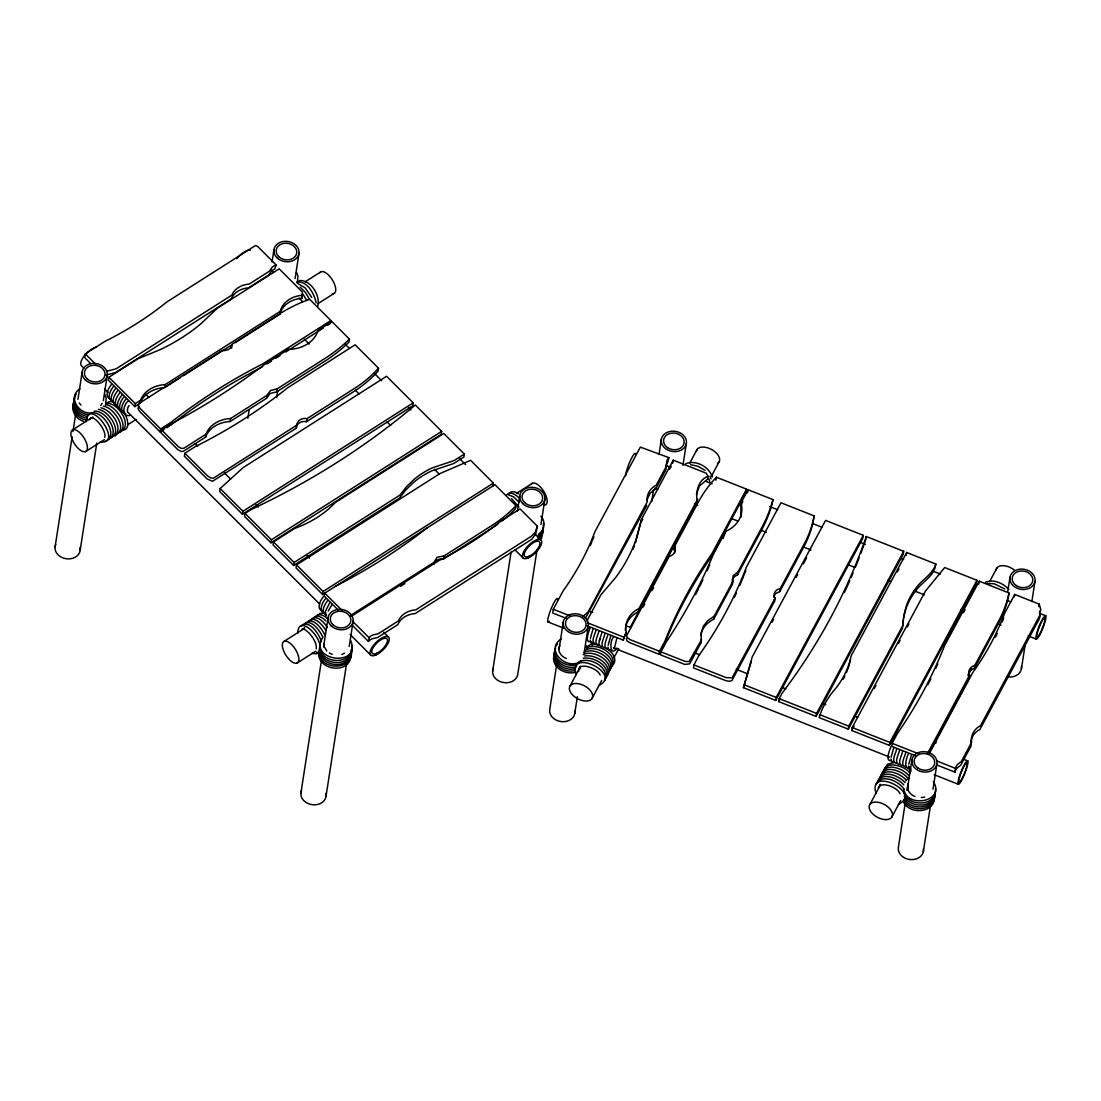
<?xml version="1.0" encoding="UTF-8"?>
<svg xmlns="http://www.w3.org/2000/svg" width="1101" height="1101" viewBox="0 0 1101 1101"><rect width="100%" height="100%" fill="white"/><g stroke="black" fill="none" stroke-linecap="round" stroke-linejoin="round"><path stroke-width="1.5" d="M553.652 656.829C552.303 668.142 565.914 675.133 575.672 672.216M554.821 649.26C553.486 660.572 567.084 667.564 576.841 664.646M907.21 790.394L908.064 785.357M104.788 437.276C106.756 429.129 91.3 411.98 89.676 419.66M316.235 648.778C317.762 640.479 304.44 626.18 301.688 629.524M235.146 342.741L279.764 314.336C282.338 304.564 292.247 298.77 301.894 298.357L301.935 295.054M301.894 298.357L302.403 292.068L279.172 268.837L217.31 308.225L200.643 324.011A212.906 170.696 8.8 0 1 160.842 349.361L137.845 358.816L108.903 377.244L108.435 380.23L134.817 406.627L138.726 404.136M903.219 620.262L902.916 625.313L848.747 726.151L848.293 729.137L819.116 717.604C822.323 707.227 827.993 696.933 835.425 688.758A116.747 93.613 8.8 0 0 849.422 662.706L851.279 655.577L906.66 552.482L935.822 564.029C934.405 576.649 921.661 581.879 915.192 591.54A91.92 73.698 8.8 0 0 905.889 608.853L903.439 618.335M590.246 640.121L591.058 642.819L593.769 642.778M607.958 647.127L608.77 649.824L611.482 649.783M890.929 759.071L891.741 761.768L894.452 761.727M908.642 766.076L909.165 768.457L910.94 769.186M625.354 630.281C625.327 622.079 631.272 615.142 638.36 611.688L697.25 502.056C695.722 492.34 697.456 480.545 707.971 476.238L706.181 473.182L673.248 460.149L641.622 519.053L635.965 539.71A212.906 170.696 8.8 0 1 615.61 577.612L600.981 594.719L586.957 620.826M296.375 428.124C296.375 423.018 302.087 420.678 306.463 421.697L354.082 391.378A141.011 113.059 8.8 0 0 378.042 371.188L378.524 368.216L355.141 344.819L287.416 387.951A569.547 456.654 8.8 0 1 195.345 446.579L184.872 453.24L184.404 456.227L207.167 478.963L212.493 481.288L296.375 428.124C295.632 422.068 300.958 417.073 306.931 418.71L354.536 388.392A141.011 113.059 8.8 0 0 378.51 368.202M696.382 494.528L699.562 485.871L707.516 479.238L707.971 476.238M55.05 547.183L72.157 436.725M72.941 431.633L75.57 414.637M77.937 399.346L82.148 372.152M106.013 375.056L115.564 372.523L231.21 298.894C234.086 292.054 241.436 288.352 248.551 287.856L268.795 274.975L271.438 271.121A12.675 10.157 8.8 0 1 274.796 269.002L276.158 264.956L257.717 246.5L255.57 245.468L166.774 302.018A372.537 298.688 8.8 0 1 104.829 341.448L85.3 353.889L84.722 357.632L90.475 363.385M80.194 550.156L96.778 443.084M103.343 400.599L107.292 375.111M134.817 406.627L135.285 403.627L140.501 400.31C144.259 390.36 154.938 385.089 165.095 384.648L280.232 311.335C282.792 301.578 292.715 295.784 302.348 295.357M140.501 400.31L140.033 403.296C143.791 393.36 154.484 388.075 164.627 387.635L165.095 384.648M138.63 406.352L137.983 408.595L139.469 411.237L160.14 431.95L160.608 428.963L171.068 422.289A625.354 501.395 8.8 0 1 263.139 363.66L330.878 320.542L309.601 299.266A154.112 123.56 8.8 0 0 279.874 313.702L232.27 344.035C231.912 348.907 226.517 351.205 222.182 350.448L138.809 403.599L138.451 405.595L139.923 408.251L160.608 428.963M161.654 430.009L161.2 433.01L177.839 449.662L181.307 451.52L183.482 451.204L205.488 437.193C209.245 427.243 219.939 421.972 230.081 421.532L266.566 398.301L270.034 393.511L276.654 391.873L324.272 361.568A185.395 148.649 8.8 0 0 349.003 342.136L349.471 339.149L331.924 321.602L318.051 330.438C314.239 342.975 300.766 349.389 288.407 349.32L264.199 364.72A757.777 607.573 8.8 0 1 172.128 423.348L161.654 430.009L178.307 446.662L181.252 448.424L183.936 448.217L205.956 434.207C209.713 424.257 220.393 418.972 230.549 418.545L267.034 395.314L270.488 390.511L277.122 388.887L324.726 358.568A185.395 148.649 8.8 0 0 349.457 339.136M205.488 437.193L205.956 434.207M230.081 421.532L230.549 418.545M220.145 488.514L219.677 491.5L242.44 514.277L412.71 405.87L413.178 402.87L386.589 376.281L243.197 467.567L220.145 488.514L242.908 511.291L242.44 514.277M247.849 418.311L249.156 409.806M272.043 261.969L273.888 250.065M245.014 513.396L244.546 516.383L270.929 542.779L441.198 434.358L441.666 431.372L415.283 404.989A822.956 659.829 8.8 0 1 250.904 509.68L245.014 513.396L271.397 539.779L270.929 542.779M266.566 398.301L267.034 395.314M279.764 314.336L280.232 311.335M276.654 391.873L277.122 388.887M276.681 397.475L277.727 390.676M295.096 278.525L299.032 253.037M273.502 541.898L273.034 544.885L293.623 565.474L399.525 498.037L405.952 489.78L413.481 482.486A91.92 73.698 8.8 0 1 431.661 470.911L453.763 463.507L463.893 457.053L464.347 454.066L443.772 433.477L335.502 502.428L329.832 507.905A116.747 93.613 8.8 0 1 302.472 525.328L294.504 528.521L273.502 541.898L294.077 562.473L293.623 565.474M306.463 421.697L306.931 418.71M330.878 320.542L330.41 323.543L327.534 325.373M492.904 486.078L493.372 483.091L470.595 460.314L439.891 473.609L296.513 564.909L296.045 567.896L322.634 594.499L494.955 484.674L515.997 505.717L515.529 508.717A155.736 124.867 8.8 0 1 502.042 520.952M322.634 594.499L323.102 591.498L493.372 483.091M300.903 793.119L321.423 660.572M323.529 646.975L328.002 618.088M326.061 796.078L346.581 663.531M349.21 646.535L353.16 621.047M352.265 625.258L368.408 641.415L369.537 637.121A12.675 10.157 8.8 0 1 372.881 634.988L378.166 633.777L398.397 620.895C401.273 614.055 408.622 610.339 415.751 609.858L531.398 536.215L535.375 532.1L537.302 526.168L520.044 508.91L500.501 521.337A372.537 298.688 8.8 0 1 438.57 560.781L351.178 616.422M433.753 564.263C434.785 559.969 439.684 558.345 443.634 558.909L444.102 555.909L491.707 525.604A155.736 124.867 8.8 0 0 515.984 505.717M492.656 671.046L511.07 552.083M517.387 511.304L519.755 496M537.302 526.168L535.678 534.054L531.618 539.407L415.16 613.587C408.044 614.083 400.695 617.785 397.819 624.639L377.588 637.52L372.303 638.718A12.675 10.157 8.8 0 0 368.959 640.865L368.408 641.415M536.999 549.95L517.8 674.005A12.661 10.157 8.8 0 1 502.606 682.359A12.661 10.157 8.8 0 1 493.331 668.472M540.949 524.461L544.899 498.959M646.714 500.46L650.017 493.358L655.618 488.927L665.967 469.659L666.119 465.145A12.675 10.157 8.8 0 1 667.839 461.952L668.94 457.644L640.355 447.13L594.939 531.687A372.537 298.688 8.8 0 1 563.272 590.673L553.28 609.266L552.702 613.009L566.465 618.445M556.528 665.651L549.757 709.416A12.661 10.157 8.8 0 0 562.171 721.678A12.661 10.157 8.8 0 0 574.763 710.902M559.129 648.819L563.299 621.9M574.736 713.572L577.351 696.74M584.122 652.976L588.292 626.056A12.661 10.157 8.8 0 0 571.047 614.262A12.661 10.157 8.8 0 0 568.047 631.602A12.661 10.157 8.8 0 0 588.292 626.056M635.497 542.697L641.622 519.053M587.273 625.891L623.125 640.066L626.249 632.112C623.895 622.409 630.061 612.665 638.828 608.688L697.704 499.056M626.249 632.112L623.125 640.066M651.723 501.588L653.54 489.807M659.017 454.465L661.357 439.327M638.36 611.688L638.828 608.688M672.794 463.149L673.248 460.149M682.964 465.351L686.35 443.483A12.661 10.157 8.8 0 0 669.105 431.688A12.661 10.157 8.8 0 0 666.105 449.029A12.661 10.157 8.8 0 0 686.35 443.483M674.693 552.84L674.376 546.715L698.736 501.382A154.112 123.56 8.8 0 1 716.407 477.228L746.561 489.147L746.106 492.147L711.466 556.638A625.354 501.395 8.8 0 0 664.371 644.305L659.031 654.269L629.689 642.64L626.937 640.741L626.263 638.429M659.031 654.269L659.485 651.283L664.839 641.319A625.354 501.395 8.8 0 1 711.92 553.638L746.561 489.147M740.959 502.964C744.716 514.759 736.844 526.952 725.807 531.191L713.42 554.23A757.777 607.573 8.8 0 1 666.339 641.911L660.985 651.875L660.517 654.861L684.726 664.412L689.653 663.875L701.103 642.626L701.323 632.524L703.374 626.152L707.682 620.675L714.15 616.216L732.812 581.479L733.142 575.782L737.973 571.873L762.319 526.539A185.395 148.649 8.8 0 0 772.916 499.579L748.061 489.739L740.959 502.964L740.808 517.387M715.939 480.215L716.393 477.215M693.905 664.894L693.437 667.88L725.697 680.624L729.481 681.299L731.904 680.597L774.609 601.187L775.076 598.201C772.269 594.1 775.71 589.076 780.237 588.595L804.583 543.261A141.011 113.059 8.8 0 0 814.107 515.874L780.981 502.772L746.34 567.249A569.547 456.654 8.8 0 1 699.259 654.93L693.905 664.894L726.165 677.638L732.055 677.844L775.076 598.201M725.807 531.191L723.027 538.499M700.855 635.511C701.736 628.189 707.324 622.409 713.682 619.202L714.15 616.216M713.682 619.202L732.344 584.466L732.812 581.479M747.593 492.739L748.061 489.739M732.344 584.466L732.303 579.635L734.573 576.525L737.505 574.86L737.973 571.873M743.45 687.671L752.231 656.925L825.557 520.401L863.267 535.32L862.799 538.306L775.723 700.442L743.45 687.671L751.281 661.55M772.93 499.579L772.462 502.579A185.395 148.649 8.8 0 1 761.864 529.526L737.505 574.86M773.645 596.99L775.434 593.673L779.769 591.581L780.237 588.595M775.723 700.442L776.191 697.442L863.267 535.32M860.844 553.335A822.956 659.829 8.8 0 0 865.813 539.504L866.253 536.504L903.66 551.298L903.205 554.285L816.116 716.421L778.724 701.626L779.178 698.626L782.192 693.038A822.956 659.829 8.8 0 0 866.281 536.504M814.134 515.874L813.667 518.874A141.011 113.059 8.8 0 1 804.143 546.261L779.769 591.581M816.116 716.421L816.584 713.42L903.66 551.298M851.734 730.5L852.188 727.513L925.514 590.989L944.686 567.524L976.972 580.296L976.504 583.296L889.429 745.418L851.734 730.5L854.142 725.999M906.192 555.468L906.66 552.482M889.429 745.418L889.897 742.432L976.972 580.296M928.226 754.254L969.114 678.133C966.774 674.06 969.981 669.298 974.275 668.527L998.621 623.194A155.736 124.867 8.8 0 0 1008.571 595.971L1009.053 592.985L979.216 581.19L944.575 645.681A632.249 506.914 8.8 0 1 897.494 733.349L892.14 743.313L891.672 746.313L915.289 755.644M905.146 803.565L898.375 847.316A12.661 10.157 8.8 0 0 910.788 859.592A12.661 10.157 8.8 0 0 923.381 848.816M907.238 790.091L911.917 759.8M935.905 743.01L936.29 740.519M923.354 851.472L930.4 806.028M933.001 789.197L936.91 763.956A12.661 10.157 8.8 0 0 919.665 752.176A12.661 10.157 8.8 0 0 916.665 769.503A12.661 10.157 8.8 0 0 936.91 763.956M978.748 584.177L979.216 581.19M969.114 678.133L969.568 675.133C967.228 671.06 970.449 666.311 974.729 665.527L999.089 620.193A155.736 124.867 8.8 0 0 1009.039 592.985M936.497 764.837L954.966 772.131L955.709 767.686A12.675 10.157 8.8 0 1 957.416 764.493L961.324 761.465L971.674 742.198C970.284 735.385 974.509 728.656 980.537 725.683L1039.674 615.569L1040.762 609.335L1039.22 604.132L1014.737 594.444L1004.759 613.051A372.537 298.688 8.8 0 1 973.078 672.023L929.23 753.648M974.275 668.527L974.729 665.527M1007.635 592.379L1009.975 577.227M1014.351 596.935L1014.737 594.444M1021.411 668.899L1025.32 643.658M1031.843 601.573L1034.968 581.383A12.661 10.157 8.8 0 0 1017.723 569.602A12.661 10.157 8.8 0 0 1014.723 586.929A12.661 10.157 8.8 0 0 1034.968 581.383M1038.835 606.623L1039.22 604.132M231.609 348.109L231.816 347.021M590.397 638.236L593.026 628.96M599.536 640.988L600.045 638.552M608.11 645.255L610.752 635.979M891.081 757.185L893.723 747.909M908.793 764.19L911.435 754.914M850.536 659.76L848.954 665.692A116.747 93.613 8.8 0 1 847.77 669.174M954.966 772.131L955.131 771.429A12.675 10.157 8.8 0 1 956.838 768.237L960.746 765.195L971.096 745.941C969.706 739.129 973.931 732.399 979.959 729.426L1039.096 619.299L1040.184 615.913L1039.798 611.055M74.29 400.09C70.753 408.567 78.708 417.196 86.91 418.242M297.353 282.696L297.958 275.993L296.486 272.264M351.714 651.352C349.003 668.844 318.629 664.632 319.579 647.429M350.847 656.967C348.136 674.445 317.762 670.234 318.712 653.044M543.454 529.264L542.504 532.788L537.838 538.059M543.165 531.136L540.343 537.563M541.733 538.155L542.325 531.219M579.676 667.385L579.883 669.105M878.323 780.361C882.575 768.938 899.338 775.737 905.008 782.632M879.603 777.967C883.869 766.544 900.618 773.342 906.302 780.237M880.883 775.572C885.149 764.149 901.912 770.948 907.582 777.843M882.107 773.287C886.374 761.864 903.137 768.663 908.807 775.558M878.364 787.931C879.74 781.146 896.998 786.499 900.026 793.67M884.571 768.732L887.626 764.163L894.081 762.649M879.589 785.646L880.167 784.256M590.122 627.818C589.228 630.749 583.75 643.177 590.865 641.622M595.93 630.116C595.476 633.818 589.888 642.475 595.448 644.388M598.834 631.258C598.394 634.96 592.792 643.631 598.352 645.53M601.889 632.469C601.435 636.172 595.847 644.828 601.394 646.741M604.931 633.681C604.49 637.383 598.889 646.039 604.449 647.938M607.848 634.823C607.229 638.071 601.407 649.067 608.206 648.902M613.656 637.121C609.197 641.002 609.982 658.054 616.932 648.021M616.808 638.195L614.372 648.627L613.876 647.897M890.805 746.767C889.911 749.698 884.433 762.126 891.549 760.571M896.627 749.065C896.173 752.767 890.585 761.424 896.131 763.323M899.531 750.208C899.077 753.91 893.489 762.58 899.035 764.479M902.572 751.419C902.118 755.121 896.531 763.777 902.091 765.69M905.724 752.478C905.201 756.181 899.558 764.947 905.132 766.888M908.531 753.772C906.536 756.415 902.737 771.718 910.266 766.723M555.633 648.021C550.032 660.049 565.804 670.316 576.539 666.6M559.748 645.475C556.955 651.063 560.973 656.416 566.382 658.563M935.217 794.537C931.873 808.533 910.045 808.051 904.238 796.106M317.721 306.491C320.749 295.797 310.867 279.434 299.073 280.576M328.249 610.972L331.979 604.752M875.969 784.6C881.13 773.012 898.856 780.953 903.893 789.059M877.194 782.316C881.818 771.319 898.099 778.118 903.783 784.917M74.675 397.984C70.891 406.489 78.9 415.338 87.199 416.371M74.097 401.727C70.175 409.723 75.515 418.986 83.635 421.353M105.517 405.003L106.219 398.08L104.746 394.351M350.572 656.499C344.09 670.523 318.588 664.963 319.29 649.301M555.936 646.053L557.436 643.961M555.441 649.659C549.729 661.109 564.331 671.706 574.901 668.679M555.152 651.531C549.44 662.981 564.042 673.578 574.612 670.55M908.27 783.623C905.738 788.22 909.371 794.605 915 796.477M129.12 405.581C126.904 407.769 127.537 411.925 127.331 411.568M646.755 505.442L585.305 618.473M641.154 522.053L642.778 519.025M669.546 469.191L671.17 466.163M570.084 685.882L580.667 666.174M592.063 644.952L593.687 641.924M689.735 463.094L697.057 449.456M591.939 698.626A12.661 7.28 28.2 0 0 579.112 683.845A12.661 7.28 28.2 0 0 571.97 694.291A12.661 7.28 28.2 0 0 591.939 698.626L601.697 680.446M613.904 657.71L618.79 648.613M630.185 627.405L696.933 503.129M711.59 475.852L718.912 462.214M643.108 607.078L644.704 604.091M651.916 590.659L653.526 587.673M673.922 549.702L675.546 546.688M740.505 505.951L742.872 501.547M701.571 639.64L689.075 661.55L685.18 661.426L660.985 651.875M771.911 622.409L773.535 619.409M796.092 577.406L797.702 574.405M803.345 563.905L806.565 557.904M778.724 701.626L780.224 698.818M897.37 571.914L898.966 568.914M935.822 564.029C932.519 574.873 921.675 579.539 915.66 588.54A91.92 73.698 8.8 0 0 906.357 605.867L903.893 615.335L902.448 628.299L848.293 729.137M874.29 688.497L875.901 685.496M898.471 643.493L900.081 640.493M907.334 626.978L908.944 623.978M963.444 612.679L965.068 609.679M869.9 804.473L880.47 784.779M989.551 581.7L996.873 568.061M891.741 817.231A12.661 7.28 28.2 0 0 878.928 802.436A12.661 7.28 28.2 0 0 871.786 812.896A12.661 7.28 28.2 0 0 891.741 817.231L900.701 800.565M968.261 674.775L971.509 668.706M927.882 752.754L969.568 675.133M300.834 626.221C309.491 618.693 319.262 634.465 321.464 641.677M303.229 624.694C310.578 617.482 319.841 630.667 322.579 636.722M305.624 623.18C312.973 615.954 322.235 629.139 324.974 635.194M308.142 621.57C314.074 614.881 322.703 625.12 325.648 630.116M310.661 619.973C316.111 613.546 324.506 622.657 327.41 627.419M313.056 618.445C316.386 613.56 322.786 617.633 325.8 620.84M315.45 616.918C318.795 612.046 325.18 616.106 328.194 619.312M317.845 615.39L319.73 613.546L322.813 613.174M318.973 651.833L316.73 653.815L311.666 653.402M508.634 493.922C510.781 490.234 515.86 491.665 518.53 493.881M76.23 394.075C69.556 402.911 79.272 414.375 88.864 414.719M100.686 405.553L102.132 403.31M323.02 637.08C307.11 661.137 362.091 667.853 350.613 640.273M540.04 539.435L542.876 533.008L542.614 529.347M111.628 384.332C108.504 387.676 103.714 397.048 110.719 398.989M113.678 386.382C110.554 389.726 105.765 399.099 112.77 401.039M115.729 388.433C112.756 391.763 107.898 400.668 114.449 402.98M117.779 390.483C115.192 394.048 110.829 400.227 114.848 404.301M119.926 392.63C117.339 396.195 112.976 402.388 116.995 406.462M122.073 394.777C119.5 398.342 115.137 404.535 119.142 408.609M124.124 396.828C120.807 400.09 116.156 410.219 123.615 411.485M126.175 398.879C122.858 402.14 118.206 412.269 125.665 413.536M128.225 400.929C123.477 404.37 120.752 417.265 129.959 415.476M323.694 596.453C320.377 599.715 315.726 609.844 323.185 611.11M325.745 598.504C322.428 601.765 317.776 611.895 325.235 613.161M327.781 600.554C324.809 603.885 319.951 612.789 326.502 615.101M329.832 602.605L325.332 611.454L326.35 615.872M905.655 780.843L909.054 777.512M613.615 664.151C617.4 658.123 611.482 651.228 606.458 648.228M612.39 666.435C617.62 653.567 597.279 642.461 586.585 647.842M607.367 675.78C612.473 663.752 594.829 654.049 584.493 656.003M606.142 678.065C611.248 666.036 593.604 656.334 583.269 658.288M604.917 680.349C610.147 667.481 589.806 656.389 579.112 661.756M668.94 457.644L668.417 458.222A12.675 10.157 8.8 0 0 666.697 461.402L666.545 465.929L656.196 485.183C650.168 488.17 645.943 494.9 647.333 501.698L588.182 611.826L582.388 617.124M585.98 647.264L590.742 644.374L597.884 644.512M609.321 670.413C619.946 658.673 596.522 644.016 585.663 649.948M608.096 672.697C618.762 660.875 594.98 646.026 584.136 652.411M606.802 675.092C617.427 663.352 594.017 648.695 583.145 654.627M106.591 403.544L108.655 401.893L111.38 401.672M303.615 628.602L304.688 627.653M506.708 494.844C510.382 490.84 516.025 494.886 518.97 497.831M79.946 388.791C67.106 396.773 79.079 415.105 91.92 412.806M538.141 536.091L542.917 530.586L543.495 523.636M561.427 638.869C544.045 649.384 566.809 671.404 580.75 661.233M596.673 643.92L595.875 644.346M538.293 534.246C544.665 530.723 545.972 521.323 540.839 516.231M72.638 429.872L92.856 417.004M305.06 281.884L320.941 271.782M166.072 386.726L180.454 377.56M183.344 375.73L232.27 344.572M85.672 451.548A12.661 5.588 57.5 0 0 80.318 433.23A12.661 5.588 57.5 0 0 71.482 437.345A12.661 5.588 57.5 0 0 85.672 451.548L104.444 439.602M127.537 424.89L136.207 419.385M318.093 303.573L333.975 293.458M160.14 431.95L164.063 429.459M166.691 427.78L169.306 426.115M267.006 363.908L271.328 361.156M275.649 358.403L279.971 355.651M285.737 351.976L323.212 328.126M296.843 425.124L213.388 478.206L210.759 477.93L207.635 475.976L184.872 453.24M242.908 511.291L413.178 402.87M271.397 539.779L441.666 431.372M294.077 562.473L399.993 495.037L406.42 486.793L413.948 479.499A91.92 73.698 8.8 0 1 432.129 467.911L454.218 460.507L464.347 454.066M284.086 641.374L304.289 628.506M516.493 493.386L532.375 483.284M400.599 586.31L404.893 583.571M443.634 558.909L491.239 528.59A155.736 124.867 8.8 0 0 497.845 524.117M297.119 663.05A12.661 5.588 57.5 0 0 291.751 644.732A12.661 5.588 57.5 0 0 282.916 648.847A12.661 5.588 57.5 0 0 297.119 663.05L315.877 651.104M350.558 615.418L434 562.336L437.152 557.23L444.102 555.909M341.805 654.489L344.544 653.196M296.678 282.104C307.399 280.535 314.349 293.967 316.138 302.858M105.889 403.572C117.766 401.094 133.648 426.238 120.326 431.785M114.999 436.134C123.807 427.188 111.297 409.971 100.92 407.783M319.483 652.136L316.4 652.521M276.158 264.956L275.374 265.258A12.675 10.157 8.8 0 0 272.016 267.378L269.373 271.231L249.143 284.113C242.014 284.608 234.664 288.311 231.788 295.151L116.142 368.794L106.591 371.326M685.675 463.727C695.777 459.599 709.182 466.686 712.264 476.967M985.491 582.333C993.597 578.672 1003.121 583.379 1008.833 589.338M921.468 797.564L924.661 797.083M94.039 411.21C105.751 409.503 121.358 434 108.104 439.56M91.631 412.724C103.425 410.879 119.293 436.23 105.338 441.116M122.734 430.257C130.881 429.404 127.455 417.94 124.523 413.591M110.513 438.033C123.463 432.569 108.861 410.701 98.402 409.379M598.6 685.565C623.758 673.963 567.428 646.879 576.208 674.679M898.416 804.157C923.574 792.555 867.244 765.47 876.024 793.284M987.212 583.544L994.038 583.723L1004.841 588.98M105.82 404.659C116.472 405.581 131.487 429.459 117.174 433.23M103.425 406.186C113.967 407.356 128.803 430.078 115.165 434.854M508.056 494.679L513.74 496.936L519.094 502.235M690.616 464.677L698.006 466.287L705.025 470.375M86.621 420.114C79.533 419.027 72.597 412.861 73.148 405.237M297.366 283.26L305.142 287.856L311.748 297.49M100.232 441.886C124.619 445.492 88.699 394.901 86.236 421.724M665.857 465.475L670.647 467.375M705.755 481.261L712.141 483.793M769.613 506.515L777.581 509.68M812.703 523.567L822.282 527.351M860.583 542.504L865.372 544.403M900.494 558.29L903.687 559.556M932.409 570.924L940.392 574.075M1007.429 600.595L1010.622 601.862M1039.358 613.229L1045.744 615.748A12.661 2.064 -68.4 0 1 1039.757 634.878A12.661 2.064 -68.4 0 1 1037.252 631.561A12.661 2.064 -68.4 0 1 1045.744 615.748M654.613 488.142L657.806 489.394M694.511 503.928L697.704 505.18M731.229 518.447L737.615 520.966M761.548 530.448L766.337 532.333M803.056 546.853L811.038 550.018M847.742 564.538L854.128 567.07M887.654 580.323L890.847 581.589M914.78 591.058L924.358 594.843M961.077 609.362L964.27 610.628M997.781 623.895L1000.974 625.148M1028.114 635.883L1036.096 639.048M589.503 611.261L592.696 612.514M626.208 625.781L630.997 627.666M694.841 652.934L699.63 654.82M736.349 669.339L747.51 673.771M782.632 687.657L785.825 688.923M822.53 703.443L825.722 704.709M854.459 716.063L857.651 717.329M964.586 759.635L967.779 760.901A12.661 2.064 -68.4 0 1 961.806 780.017A12.661 2.064 -68.4 0 1 959.288 776.714A12.661 2.064 -68.4 0 1 967.779 760.901M553.28 609.266L570.112 615.927M587.741 622.905L623.579 637.08M659.485 651.283L630.157 639.653L627.405 637.74L626.607 635.772L669.215 556.322C673.537 555.578 676.771 550.789 674.376 546.715M743.904 684.671L776.191 697.442M779.178 698.626L816.584 713.42M819.571 714.604L848.747 726.151M852.188 727.513L889.897 742.432M892.14 743.313L918.895 753.896M937.075 761.094L955.544 768.402M547.926 621.914L563.891 628.231M613.367 647.801L889.498 757.034M934.198 774.719L958.131 784.187M329.268 652.962L332.199 654.338M905.16 766.062L911.256 770.989M300.133 287.127L305.266 292.26L309.34 299.018M511.566 498.629L518.956 507.052M910.032 773.274C904.802 765.305 883.208 759.332 883.47 773.659M271.094 270.103L273.53 272.525M299.059 298.068L302.706 301.715M345.246 344.269L348.893 347.916M374.423 373.445L381.717 380.74M408.457 407.494L410.879 409.93M459.502 458.566L465.585 464.636M534.866 533.944L540.949 540.027M304.385 339.218L309.243 344.076M355.444 390.291L359.091 393.938M387.043 421.903L390.69 425.55M434.441 469.315L439.313 474.187M514.676 549.564L523.181 558.083M145.401 393.897L149.048 397.544M195.235 443.758L197.671 446.18M224.411 472.935L230.494 479.018M256.01 504.547L258.446 506.983M307.069 555.62L309.505 558.042M383.643 632.222L388.502 637.08M85.3 353.889L95.649 364.252M108.903 377.244L135.285 403.627M296.513 564.909L323.102 591.498M342.301 610.711L324.685 593.081L324.217 596.081L338.324 610.188M352.843 621.514L368.986 637.672M83.882 368.188L81.446 365.752A12.661 5.106 -45 0 1 84.378 355.747A12.661 5.106 -45 0 1 96.131 347.2M104.54 388.859L108.187 392.506M127.633 411.953L319.689 604.064M350.077 634.465L370.748 655.136M326.818 651.035L324.148 646.576L323.969 643.975M80.951 405.099L79.286 402.952M933.331 781.6C946.062 801.569 906.343 809.331 903.742 788.591M904.637 798.996C911.243 811.588 936.483 808.905 934.914 792.761M903.66 799.835C909.687 813.364 936.111 811.368 934.625 794.633M903.357 801.707C909.398 815.235 935.822 813.24 934.336 796.505M302.747 293.857L306.835 300.614M600.21 675.064C597.169 667.646 577.144 661.274 578.658 671.376M774.113 600.086L774.609 601.187M709.911 476.072L711.026 478.921M708.686 478.357L709.815 481.522M903.811 791.922C907.568 807.57 937.089 806.703 935.506 788.922M586.117 645.723L587.218 649.315M319.785 646.672C321.382 637.658 298.619 613.009 297.683 633.226M700.773 640.176L701.103 642.626M350.875 651.42L351.136 655.095M351.783 645.97C354.508 666.215 318.616 664.522 319.882 645.475M351.178 649.81C355.513 671.335 318.065 671.266 319.001 651.173M531.274 484.261A12.661 5.588 57.5 0 1 543.99 491.748A12.661 5.588 57.5 0 1 543.866 505.208M319.841 272.759A12.661 5.588 57.5 0 1 332.557 280.232A12.661 5.588 57.5 0 1 332.433 293.706M325.882 793.422A12.661 10.157 8.8 0 1 312.505 804.721A12.661 10.157 8.8 0 1 301.591 790.559M236.811 258.694A12.661 5.106 -45 0 1 250.367 250.065M427.229 527.792A632.249 506.914 8.8 0 1 335.158 586.42M170.614 425.289A625.354 501.395 8.8 0 1 262.685 366.661M80.029 547.486A12.661 10.157 8.8 0 1 66.638 558.785A12.661 10.157 8.8 0 1 55.738 544.623M745.886 570.249A569.547 456.654 8.8 0 1 739.707 585.512M736.363 593.04A569.547 456.654 8.8 0 1 734.271 597.54M634.52 545.367A212.906 170.696 8.8 0 1 632.951 549.344M709.732 564.799A757.777 607.573 8.8 0 1 707.048 570.827M702.878 579.8A757.777 607.573 8.8 0 1 699.273 587.232M698.529 588.718A757.777 607.573 8.8 0 1 695.529 594.609M1003.685 618.088A372.537 298.688 8.8 0 1 1002.171 621.955M997.231 633.405A372.537 298.688 8.8 0 1 995.455 637.176M593.879 536.724A372.537 298.688 8.8 0 1 592.366 540.591M591.843 541.871A372.537 298.688 8.8 0 1 590.246 545.711M937.777 663.862A632.249 506.914 8.8 0 1 935.754 668.376M930.827 678.835A632.249 506.914 8.8 0 1 927.868 684.753M859.097 557.904A822.956 659.829 8.8 0 1 855.491 567.015M853 573.057A822.956 659.829 8.8 0 1 851.073 577.571M849.766 580.571A822.956 659.829 8.8 0 1 844.371 592.503M847.343 670.316A116.747 93.613 8.8 0 1 846.435 672.587M844.921 675.945A116.747 93.613 8.8 0 1 843.256 679.234M625.671 475.88A12.661 2.064 -68.4 0 1 630.556 460.259A12.661 2.064 -68.4 0 1 635.745 454.369M549.303 621.322A12.661 2.064 -68.4 0 1 550.679 609.899A12.661 2.064 -68.4 0 1 557.78 599.522M696.369 451.231A12.661 7.28 28.2 0 1 712.113 449.8A12.661 7.28 28.2 0 1 717.467 463.549M996.171 569.836A12.661 7.28 28.2 0 1 1014.613 570.249M1021.439 666.243A12.661 10.157 8.8 0 1 1007.195 676.826M276.874 257.648A12.661 10.157 8.8 0 0 298.357 255.597A12.661 10.157 8.8 0 0 284.154 241.394A12.661 10.157 8.8 0 0 276.874 257.648M278.636 256.533A10.349 8.299 8.8 0 0 296.183 254.854A10.349 8.299 8.8 0 0 284.581 243.252A10.349 8.299 8.8 0 0 278.636 256.533M522.741 503.584A12.661 10.157 8.8 0 0 544.211 501.533A12.661 10.157 8.8 0 0 530.021 487.33A12.661 10.157 8.8 0 0 522.741 503.584M524.489 502.469A10.349 8.299 8.8 0 0 542.036 500.79A10.349 8.299 8.8 0 0 530.434 489.188A10.349 8.299 8.8 0 0 524.489 502.469M330.988 625.671A12.661 10.157 8.8 0 0 352.471 623.62A12.661 10.157 8.8 0 0 338.282 609.417A12.661 10.157 8.8 0 0 330.988 625.671M332.75 624.556A10.349 8.299 8.8 0 0 350.297 622.877A10.349 8.299 8.8 0 0 338.695 611.275A10.349 8.299 8.8 0 0 332.75 624.556M376.033 654.916A12.661 5.106 -45 0 0 389.19 638.277A12.661 5.106 -45 0 0 373.666 645.131A12.661 5.106 -45 0 0 376.033 654.916M376.68 653.306A10.349 4.17 -45 0 0 387.442 639.709A10.349 4.17 -45 0 0 374.753 645.31A10.349 4.17 -45 0 0 376.68 653.306M528.466 557.849A12.661 5.106 -45 0 0 541.623 541.224A12.661 5.106 -45 0 0 526.099 548.078A12.661 5.106 -45 0 0 528.466 557.849M529.127 556.253A10.349 4.17 -45 0 0 539.875 542.655A10.349 4.17 -45 0 0 527.186 548.257A10.349 4.17 -45 0 0 529.127 556.253M85.135 379.735A12.661 10.157 8.8 0 0 106.618 377.684A12.661 10.157 8.8 0 0 92.415 363.481A12.661 10.157 8.8 0 0 85.135 379.735M86.883 378.62A10.349 8.299 8.8 0 0 104.444 376.941A10.349 8.299 8.8 0 0 92.842 365.339A10.349 8.299 8.8 0 0 86.883 378.62M1039.963 633.515A10.349 1.679 -68.4 0 0 1044.863 617.881A10.349 1.679 -68.4 0 0 1037.913 630.804A10.349 1.679 -68.4 0 0 1039.963 633.515M962.013 778.655A10.349 1.679 -68.4 0 0 966.898 763.021A10.349 1.679 -68.4 0 0 959.962 775.944A10.349 1.679 -68.4 0 0 962.013 778.655M667.523 447.625A10.349 8.299 8.8 0 0 684.065 443.097A10.349 8.299 8.8 0 0 669.972 433.464A10.349 8.299 8.8 0 0 667.523 447.625M569.465 630.212A10.349 8.299 8.8 0 0 586.007 625.671A10.349 8.299 8.8 0 0 571.914 616.037A10.349 8.299 8.8 0 0 569.465 630.212M918.083 768.113A10.349 8.299 8.8 0 0 934.625 763.571A10.349 8.299 8.8 0 0 920.532 753.951A10.349 8.299 8.8 0 0 918.083 768.113M1016.14 585.539A10.349 8.299 8.8 0 0 1032.683 580.998A10.349 8.299 8.8 0 0 1018.59 571.378A10.349 8.299 8.8 0 0 1016.14 585.539"/></g></svg>
